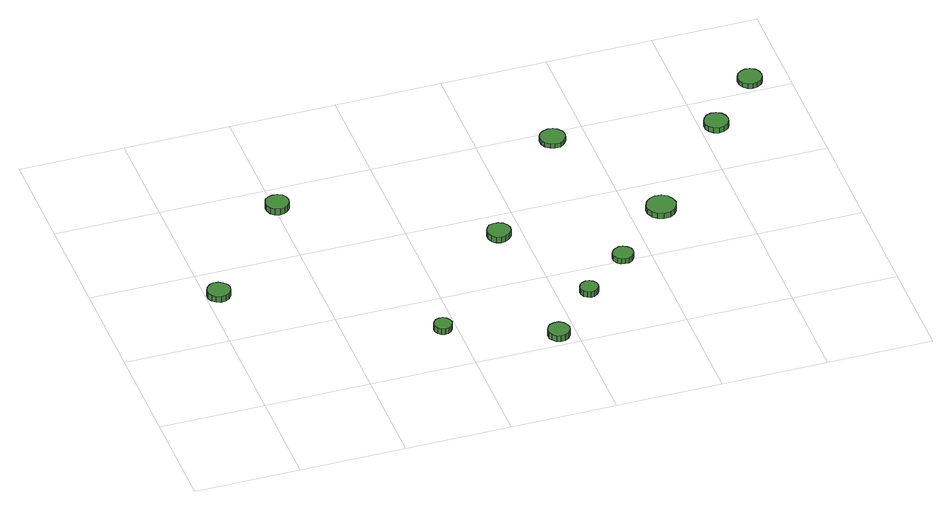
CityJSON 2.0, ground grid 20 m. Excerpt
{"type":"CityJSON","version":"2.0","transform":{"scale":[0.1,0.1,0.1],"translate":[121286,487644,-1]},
"CityObjects":{
"tree1":{"type":"SolitaryVegetationObject","attributes":{"function":"something"},"geometry":[{"type":"MultiSurface","lod":"1","boundaries":[[[0,1,2,3,4,5,6,7,8,9,10,11,12,13,14]],[[15,16,17,18,19,20,21,22,23,24,25,26,27,28,29]],[[0,29,28,1]],[[1,28,27,2]],[[2,27,26,3]],[[3,26,25,4]],[[4,25,24,5]],[[5,24,23,6]],[[6,23,22,7]],[[7,22,21,8]],[[8,21,20,9]],[[9,20,19,10]],[[10,19,18,11]],[[11,18,17,12]],[[12,17,16,13]],[[13,16,15,14]],[[14,15,29,0]]]}]},
"tree2":{"type":"SolitaryVegetationObject","attributes":{"function":"something"},"geometry":[{"type":"MultiSurface","lod":"1","boundaries":[[[30,31,32,33,34,35,36,37,38,39,40,41,42,43,44]],[[45,46,47,48,49,50,51,52,53,54,55,56,57,58,59]],[[30,59,58,31]],[[31,58,57,32]],[[32,57,56,33]],[[33,56,55,34]],[[34,55,54,35]],[[35,54,53,36]],[[36,53,52,37]],[[37,52,51,38]],[[38,51,50,39]],[[39,50,49,40]],[[40,49,48,41]],[[41,48,47,42]],[[42,47,46,43]],[[43,46,45,44]],[[44,45,59,30]]]}]},
"tree3":{"type":"SolitaryVegetationObject","attributes":{"function":"something"},"geometry":[{"type":"MultiSurface","lod":"1","boundaries":[[[60,61,62,63,64,65,66,67,68,69,70,71,72,73,74]],[[75,76,77,78,79,80,81,82,83,84,85,86,87,88,89]],[[60,89,88,61]],[[61,88,87,62]],[[62,87,86,63]],[[63,86,85,64]],[[64,85,84,65]],[[65,84,83,66]],[[66,83,82,67]],[[67,82,81,68]],[[68,81,80,69]],[[69,80,79,70]],[[70,79,78,71]],[[71,78,77,72]],[[72,77,76,73]],[[73,76,75,74]],[[74,75,89,60]]]}]},
"tree4":{"type":"SolitaryVegetationObject","attributes":{"function":"something"},"geometry":[{"type":"MultiSurface","lod":"1","boundaries":[[[90,91,92,93,94,95,96,97,98,99,100,101,102,103,104]],[[105,106,107,108,109,110,111,112,113,114,115,116,117,118,119]],[[90,119,118,91]],[[91,118,117,92]],[[92,117,116,93]],[[93,116,115,94]],[[94,115,114,95]],[[95,114,113,96]],[[96,113,112,97]],[[97,112,111,98]],[[98,111,110,99]],[[99,110,109,100]],[[100,109,108,101]],[[101,108,107,102]],[[102,107,106,103]],[[103,106,105,104]],[[104,105,119,90]]]}]},
"tree5":{"type":"SolitaryVegetationObject","attributes":{"function":"something"},"geometry":[{"type":"MultiSurface","lod":"1","boundaries":[[[120,121,122,123,124,125,126,127,128,129,130,131,132,133,134]],[[135,136,137,138,139,140,141,142,143,144,145,146,147,148,149]],[[120,149,148,121]],[[121,148,147,122]],[[122,147,146,123]],[[123,146,145,124]],[[124,145,144,125]],[[125,144,143,126]],[[126,143,142,127]],[[127,142,141,128]],[[128,141,140,129]],[[129,140,139,130]],[[130,139,138,131]],[[131,138,137,132]],[[132,137,136,133]],[[133,136,135,134]],[[134,135,149,120]]]}]},
"tree6":{"type":"SolitaryVegetationObject","attributes":{"function":"something"},"geometry":[{"type":"MultiSurface","lod":"1","boundaries":[[[150,151,152,153,154,155,156,157,158,159,160,161,162,163,164]],[[165,166,167,168,169,170,171,172,173,174,175,176,177,178,179]],[[150,179,178,151]],[[151,178,177,152]],[[152,177,176,153]],[[153,176,175,154]],[[154,175,174,155]],[[155,174,173,156]],[[156,173,172,157]],[[157,172,171,158]],[[158,171,170,159]],[[159,170,169,160]],[[160,169,168,161]],[[161,168,167,162]],[[162,167,166,163]],[[163,166,165,164]],[[164,165,179,150]]]}]},
"tree7":{"type":"SolitaryVegetationObject","attributes":{"function":"something"},"geometry":[{"type":"MultiSurface","lod":"1","boundaries":[[[180,181,182,183,184,185,186,187,188,189,190,191,192,193,194]],[[195,196,197,198,199,200,201,202,203,204,205,206,207,208,209]],[[180,209,208,181]],[[181,208,207,182]],[[182,207,206,183]],[[183,206,205,184]],[[184,205,204,185]],[[185,204,203,186]],[[186,203,202,187]],[[187,202,201,188]],[[188,201,200,189]],[[189,200,199,190]],[[190,199,198,191]],[[191,198,197,192]],[[192,197,196,193]],[[193,196,195,194]],[[194,195,209,180]]]}]},
"tree8":{"type":"SolitaryVegetationObject","attributes":{"function":"something"},"geometry":[{"type":"MultiSurface","lod":"1","boundaries":[[[210,211,212,213,214,215,216,217,218,219,220,221,222,223,224]],[[225,226,227,228,229,230,231,232,233,234,235,236,237,238,239]],[[210,239,238,211]],[[211,238,237,212]],[[212,237,236,213]],[[213,236,235,214]],[[214,235,234,215]],[[215,234,233,216]],[[216,233,232,217]],[[217,232,231,218]],[[218,231,230,219]],[[219,230,229,220]],[[220,229,228,221]],[[221,228,227,222]],[[222,227,226,223]],[[223,226,225,224]],[[224,225,239,210]]]}]},
"tree9":{"type":"SolitaryVegetationObject","attributes":{"function":"something"},"geometry":[{"type":"MultiSurface","lod":"1","boundaries":[[[240,241,242,243,244,245,246,247,248,249,250,251,252,253,254]],[[255,256,257,258,259,260,261,262,263,264,265,266,267,268,269]],[[240,269,268,241]],[[241,268,267,242]],[[242,267,266,243]],[[243,266,265,244]],[[244,265,264,245]],[[245,264,263,246]],[[246,263,262,247]],[[247,262,261,248]],[[248,261,260,249]],[[249,260,259,250]],[[250,259,258,251]],[[251,258,257,252]],[[252,257,256,253]],[[253,256,255,254]],[[254,255,269,240]]]}]},
"tree10":{"type":"SolitaryVegetationObject","attributes":{"function":"something"},"geometry":[{"type":"MultiSurface","lod":"1","boundaries":[[[270,271,272,273,274,275,276,277,278,279,280,281,282,283,284]],[[285,286,287,288,289,290,291,292,293,294,295,296,297,298,299]],[[270,299,298,271]],[[271,298,297,272]],[[272,297,296,273]],[[273,296,295,274]],[[274,295,294,275]],[[275,294,293,276]],[[276,293,292,277]],[[277,292,291,278]],[[278,291,290,279]],[[279,290,289,280]],[[280,289,288,281]],[[281,288,287,282]],[[282,287,286,283]],[[283,286,285,284]],[[284,285,299,270]]]}]},
"tree11":{"type":"SolitaryVegetationObject","attributes":{"function":"something"},"geometry":[{"type":"MultiSurface","lod":"1","boundaries":[[[300,301,302,303,304,305,306,307,308,309,310,311,312,313,314]],[[315,316,317,318,319,320,321,322,323,324,325,326,327,328,329]],[[300,329,328,301]],[[301,328,327,302]],[[302,327,326,303]],[[303,326,325,304]],[[304,325,324,305]],[[305,324,323,306]],[[306,323,322,307]],[[307,322,321,308]],[[308,321,320,309]],[[309,320,319,310]],[[310,319,318,311]],[[311,318,317,312]],[[312,317,316,313]],[[313,316,315,314]],[[314,315,329,300]]]}]}
},
"vertices":[
[45,332,21],[43,341,21],[37,348,21],[29,353,21],[20,354,21],[12,351,21],[5,345,21],[1,336,21],[1,327,21],[5,319,21],[12,313,21],[20,310,21],[29,311,21],[37,315,21],[43,323,21],[43,323,9],[37,315,9],[29,311,9],[20,310,9],[12,313,9],[5,319,9],[1,327,9],[1,336,9],[5,345,9],[12,351,9],[20,354,9],[29,353,9],[37,348,9],[43,341,9],[45,332,9],
[227,546,19],[225,555,19],[220,563,19],[212,567,19],[203,568,19],[194,565,19],[187,559,19],[184,551,19],[184,542,19],[187,533,19],[194,527,19],[203,524,19],[212,525,19],[220,530,19],[225,537,19],[225,537,6],[220,530,6],[212,525,6],[203,524,6],[194,527,6],[187,533,6],[184,542,6],[184,551,6],[187,559,6],[194,565,6],[203,568,6],[212,567,6],[220,563,6],[225,555,6],[227,546,6],
[392,111,20],[390,118,20],[386,124,20],[380,128,20],[373,128,20],[366,126,20],[361,121,20],[358,115,20],[358,108,20],[361,101,20],[366,96,20],[373,94,20],[380,95,20],[386,98,20],[390,104,20],[390,104,8],[386,98,8],[380,95,8],[373,94,8],[366,96,8],[361,101,8],[358,108,8],[358,115,8],[361,121,8],[366,126,8],[373,128,8],[380,128,8],[386,124,8],[390,118,8],[392,111,8],
[588,30,20],[586,38,20],[581,45,20],[574,50,20],[565,50,20],[557,48,20],[551,42,20],[547,34,20],[547,25,20],[551,18,20],[557,12,20],[565,9,20],[574,10,20],[581,14,20],[586,21,20],[586,21,7],[581,14,7],[574,10,7],[565,9,7],[557,12,7],[551,18,7],[547,25,7],[547,34,7],[551,42,7],[557,48,7],[565,50,7],[574,50,7],[581,45,7],[586,38,7],[588,30,7],
[579,340,20],[577,349,20],[571,357,20],[563,361,20],[554,362,20],[545,360,20],[539,353,20],[535,345,20],[535,336,20],[539,327,20],[545,321,20],[554,318,20],[563,319,20],[571,324,20],[577,331,20],[577,331,8],[571,324,8],[563,319,8],[554,318,8],[545,321,8],[539,327,8],[535,336,8],[535,345,8],[539,353,8],[545,360,8],[554,362,8],[563,361,8],[571,357,8],[577,349,8],[579,340,8],
[676,132,20],[674,139,20],[670,144,20],[664,148,20],[657,149,20],[650,146,20],[645,142,20],[642,135,20],[642,128,20],[645,121,20],[650,117,20],[657,114,20],[664,115,20],[670,119,20],[674,125,20],[674,125,8],[670,119,8],[664,115,8],[657,114,8],[650,117,8],[645,121,8],[642,128,8],[642,135,8],[645,142,8],[650,146,8],[657,149,8],[664,148,8],[670,144,8],[674,139,8],[676,132,8],
[768,208,19],[766,216,19],[761,222,19],[754,226,19],[746,227,19],[739,224,19],[733,219,19],[729,212,19],[729,204,19],[733,196,19],[739,191,19],[746,189,19],[754,189,19],[761,193,19],[766,200,19],[766,200,8],[761,193,8],[754,189,8],[746,189,8],[739,191,8],[733,196,8],[729,204,8],[729,212,8],[733,219,8],[739,224,8],[746,227,8],[754,226,8],[761,222,8],[766,216,8],[768,208,8],
[760,574,18],[758,583,18],[752,591,18],[744,596,18],[734,597,18],[725,594,18],[717,588,18],[713,579,18],[713,569,18],[717,560,18],[725,553,18],[734,550,18],[744,551,18],[752,556,18],[758,564,18],[758,564,9],[752,556,9],[744,551,9],[734,550,9],[725,553,9],[717,560,9],[713,569,9],[713,579,9],[717,588,9],[725,594,9],[734,597,9],[744,596,9],[752,591,9],[758,583,9],[760,574,9],
[886,320,19],[883,332,19],[877,341,19],[867,347,19],[855,348,19],[844,344,19],[836,337,19],[831,326,19],[831,315,19],[836,304,19],[844,297,19],[855,293,19],[867,294,19],[877,300,19],[883,309,19],[883,309,8],[877,300,8],[867,294,8],[855,293,8],[844,297,8],[836,304,8],[831,315,8],[831,326,8],[836,337,8],[844,344,8],[855,348,8],[867,347,8],[877,341,8],[883,332,8],[886,320,8],
[1053,524,19],[1051,533,19],[1046,541,19],[1037,546,19],[1028,547,19],[1019,544,19],[1012,537,19],[1008,529,19],[1008,519,19],[1012,511,19],[1019,504,19],[1028,501,19],[1037,502,19],[1046,507,19],[1051,515,19],[1051,515,8],[1046,507,8],[1037,502,8],[1028,501,8],[1019,504,8],[1012,511,8],[1008,519,8],[1008,529,8],[1012,537,8],[1019,544,8],[1028,547,8],[1037,546,8],[1046,541,8],[1051,533,8],[1053,524,8],
[1152,629,18],[1150,638,18],[1145,646,18],[1136,651,18],[1127,652,18],[1118,649,18],[1111,643,18],[1107,634,18],[1107,624,18],[1111,615,18],[1118,609,18],[1127,606,18],[1136,607,18],[1145,612,18],[1150,620,18],[1150,620,8],[1145,612,8],[1136,607,8],[1127,606,8],[1118,609,8],[1111,615,8],[1107,624,8],[1107,634,8],[1111,643,8],[1118,649,8],[1127,652,8],[1136,651,8],[1145,646,8],[1150,638,8],[1152,629,8]
]}
